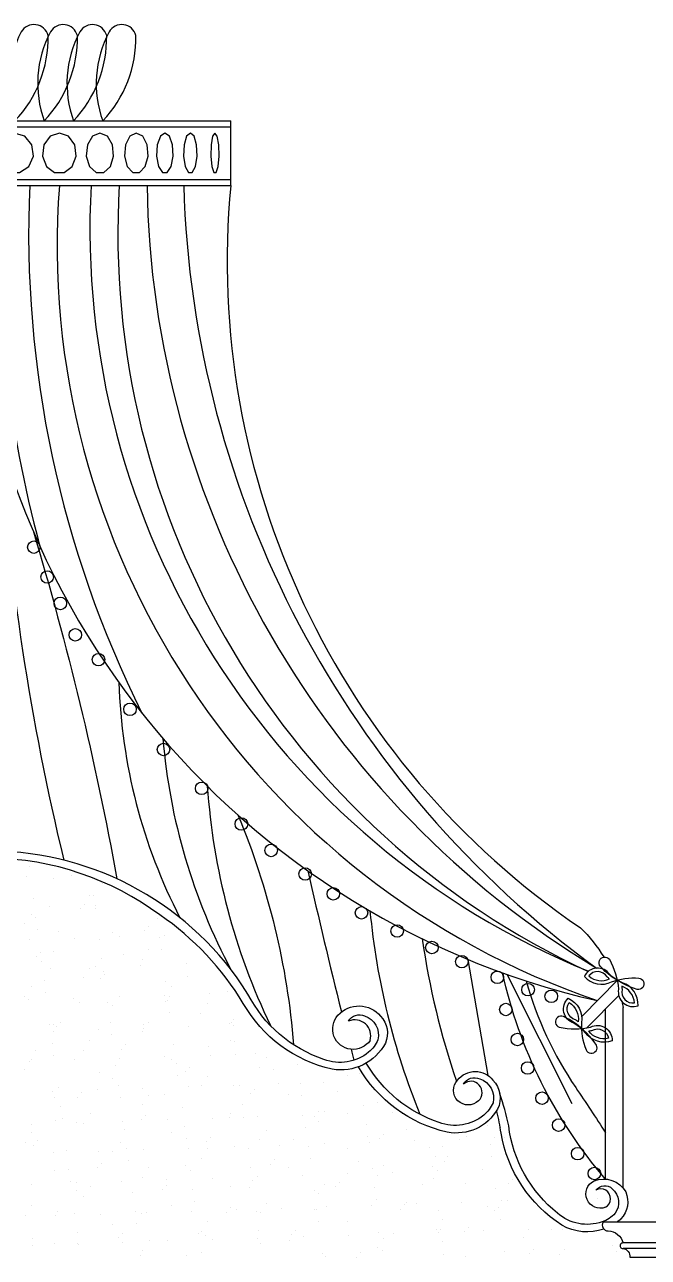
# Model space of a CAD drawing. Header units: inches. Extents: x 4.1 to 46.6, y 13.1 to 37.9.
# Drawn here: x 16.32 to 17.385, y 33.577 to 35.683 of the extents above; entities that cross this region are included whole.
import ezdxf

# ---------------------------------------------------------------- set-up
doc = ezdxf.new("R2010")
doc.units = ezdxf.units.IN
doc.header["$MEASUREMENT"] = 0
for name, color, linetype in [('02', 2, 'Continuous'), ('1', 1, 'Continuous'), ('4', 4, 'Continuous')]:
    doc.layers.add(name, color=color, linetype=linetype)

msp = doc.modelspace()

# ---------------------------------------------------------------- linework, layer by layer
at = {"layer": '02'}
for p, q in [((15.7718, 35.5183), (16.6718, 35.5183)), ((15.7718, 35.5083), (16.6718, 35.5083)), ((16.6718, 35.4083), (16.6718, 35.5183)), ((15.7718, 35.4183), (16.6718, 35.4183)), ((15.7718, 35.4083), (16.6718, 35.4083)), ((17.3322, 34.0507), (17.2712, 33.9884)), ((17.3344, 34.0243), (17.2802, 33.969)), ((17.3119, 33.7106), (17.3119, 34.0014)), ((17.3419, 33.6952), (17.3419, 34.004)), ((17.2599, 33.9769), (17.2593, 33.9762)), ((17.2753, 33.964), (17.2749, 33.9637)), ((17.8319, 33.6014), (17.3419, 33.6014)), ((17.8319, 33.5919), (17.3419, 33.5919))]:
    msp.add_line(p, q, dxfattribs=at)
for points in [[(16.3033, 35.5183, 0.195852), (16.3599, 35.6645, 0.660486), (16.314, 35.6706, 0.212036), (16.3033, 35.5183, 1.35423)], [(16.3533, 35.5183, 0.195852), (16.4099, 35.6645, 0.660486), (16.364, 35.6706, 0.212036), (16.3533, 35.5183, 1.35423)], [(16.4033, 35.5183, 0.195852), (16.4599, 35.6645, 0.660486), (16.414, 35.6706, 0.212036), (16.4033, 35.5183, 1.35423)], [(16.4533, 35.5183, 0.195852), (16.5099, 35.6645, 0.660486), (16.464, 35.6706, 0.212036), (16.4533, 35.5183, 1.35423)], [(16.2218, 35.4083, 0.358213), (17.2978, 34.0155, -10.893868)], [(16.2673, 35.4083, 0.066312), (16.3453, 34.7933, -8.566908)], [(16.3284, 35.4083, 0.127331), (16.5201, 34.5067, -0.961199)], [(16.3791, 35.4083, 0.341356), (17.2978, 34.0155)], [(16.4333, 35.4083, 0.319414), (17.2828, 34.0656, 10.348894)], [(16.4815, 35.4083, 0.307696), (17.2822, 34.0651)], [(16.5288, 35.4083, 0.258697), (17.2965, 34.071)], [(16.5915, 35.4083, 0.232278), (17.2965, 34.071)], [(16.6718, 35.4083, 0.273826), (17.2693, 34.1398, -0.062437), (17.3089, 34.09)], [(16.277, 34.9772, 0.043193), (16.3867, 34.2554)], [(16.3341, 34.8186, -0.028056), (16.4774, 34.2235)], [(16.4807, 34.5591, 0.111607), (16.5851, 34.1571, -1.550599)], [(16.556, 34.4632, 0.103043), (16.6728, 34.0675, 2.264145)], [(16.6318, 34.3818, 0.095044), (16.7396, 33.9729, 1.628059)], [(16.684, 34.3327, -0.078616), (16.7792, 33.94)], [(16.8035, 34.2373, 0.005696), (16.861, 33.9962, 2.132746)], [(16.9096, 34.1689, 0.072864), (16.9948, 33.8213, 0.620789)], [(16.9989, 34.1212, 0.046736), (17.0574, 33.8778, -0.177263)], [(17.3674, 34.0068, 0.340722), (17.3407, 34.0461, -0.113309), (17.3031, 34.074, -1.036459), (17.3184, 34.0861, -0.106203), (17.3341, 34.0349, 0.578488), (17.3674, 34.0068)], [(17.3119, 33.7106, -0.124128), (17.1361, 34.0631, 3.532247)], [(17.2757, 34.0568, 0.340722), (17.3223, 34.0474, -0.113309), (17.3687, 34.0538, -1.036459), (17.3662, 34.0345, -0.106203), (17.3192, 34.06, 0.578488), (17.2757, 34.0568)], [(17.1762, 34.0492, 0.080184), (17.261, 33.8669, -0.006608), (17.3119, 33.7895, 3.029625)], [(17.2483, 34.0195, -0.340722), (17.271, 33.9778, 0.113309), (17.2786, 33.9316, 1.036459), (17.2964, 33.9396, 0.106203), (17.258, 33.977, -0.578488), (17.2483, 34.0195)], [(17.3398, 34.014, -0.00997), (17.3419, 34.004)], [(17.3232, 33.9468, -0.340722), (17.2777, 33.9606, 0.113309), (17.2399, 33.9882, 1.036459), (17.2329, 33.97, 0.106203), (17.2864, 33.9702, -0.578488), (17.3232, 33.9468)], [(16.8773, 33.9323, 0.000445), (16.8821, 33.9135, 2.132746)]]:
    msp.add_lwpolyline(points, format="xyb", dxfattribs=at)
for points in [[(16.3018, 35.4977), (16.2836, 35.4923), (16.2713, 35.4776), (16.2686, 35.4584), (16.2764, 35.4408), (16.2923, 35.4303), (16.3112, 35.4303), (16.3272, 35.4408), (16.335, 35.4584), (16.3323, 35.4776), (16.3199, 35.4923)], [(16.3792, 35.4977), (16.3635, 35.4923), (16.3528, 35.4776), (16.3505, 35.4584), (16.3573, 35.4408), (16.371, 35.4303), (16.3874, 35.4303), (16.4012, 35.4408), (16.408, 35.4584), (16.4057, 35.4776), (16.3949, 35.4923)], [(16.4484, 35.4977), (16.4357, 35.4923), (16.4269, 35.4776), (16.4251, 35.4584), (16.4306, 35.4408), (16.4418, 35.4303), (16.4551, 35.4303), (16.4663, 35.4408), (16.4718, 35.4584), (16.4699, 35.4776), (16.4612, 35.4923)], [(16.5104, 35.4977), (16.4994, 35.4923), (16.4919, 35.4776), (16.4903, 35.4584), (16.4951, 35.4408), (16.5047, 35.4303), (16.5161, 35.4303), (16.5257, 35.4408), (16.5305, 35.4584), (16.5289, 35.4776), (16.5214, 35.4923)], [(16.5593, 35.4977), (16.5516, 35.4923), (16.5463, 35.4776), (16.5451, 35.4584), (16.5485, 35.4408), (16.5553, 35.4303), (16.5633, 35.4303), (16.5701, 35.4408), (16.5735, 35.4584), (16.5723, 35.4776), (16.567, 35.4923)], [(16.6028, 35.4977), (16.5964, 35.4923), (16.5921, 35.4776), (16.5912, 35.4584), (16.5939, 35.4408), (16.5995, 35.4303), (16.6061, 35.4303), (16.6116, 35.4408), (16.6143, 35.4584), (16.6134, 35.4776), (16.6091, 35.4923)], [(16.6449, 35.4977), (16.6409, 35.4923), (16.6383, 35.4776), (16.6377, 35.4584), (16.6394, 35.4408), (16.6428, 35.4303), (16.6469, 35.4303), (16.6504, 35.4408), (16.6521, 35.4584), (16.6515, 35.4776), (16.6488, 35.4923)]]:
    msp.add_lwpolyline(points, close=True, dxfattribs=at)
for points in [[(17.0769, 34.086), (17.1111, 33.8878)], [(17.1431, 34.0605), (17.2544, 33.8398)]]:
    msp.add_lwpolyline(points, dxfattribs=at)
for points in [[(17.2833, 34.0576, 0.297782), (17.3189, 34.0525, -0.010471), (17.3146, 34.056, 0.521326)], [(17.3614, 34.0115, 0.297782), (17.3396, 34.0401, -0.010471), (17.3401, 34.0346, 0.521326)], [(17.2497, 34.012, -0.297782), (17.2652, 33.9795, 0.010471), (17.2605, 33.9826, -0.521326)], [(17.3169, 33.9511, -0.297782), (17.2831, 33.9634, 0.010471), (17.2886, 33.9646, -0.521326)]]:
    msp.add_lwpolyline(points, format="xyb", close=True, dxfattribs=at)
for centre in [(16.3355, 34.7902), (16.3582, 34.7393), (16.3808, 34.6941), (16.4063, 34.6404), (16.4459, 34.598), (16.4997, 34.5132), (16.557, 34.4445), (16.6221, 34.3781), (16.69, 34.3173), (16.7409, 34.2721), (16.7989, 34.2319), (16.847, 34.198), (16.8951, 34.1655), (16.956, 34.1344), (17.0154, 34.1062), (17.0664, 34.0821), (17.1272, 34.0553), (17.1796, 34.0341), (17.2192, 34.0228), (17.1417, 34.0002), (17.1613, 33.9491), (17.179, 33.9003), (17.2034, 33.8488), (17.2318, 33.8028), (17.2644, 33.754), (17.2929, 33.7202)]:
    msp.add_circle(centre, 0.0107, dxfattribs=at)
at = {"layer": '1'}
for p, q in [((16.3274, 34.2443), (16.3274, 34.2443)), ((16.3235, 34.2273), (16.3235, 34.2273)), ((16.3694, 34.224), (16.3694, 34.224)), ((16.4005, 34.2298), (16.4005, 34.2298)), ((16.4533, 34.2153), (16.4533, 34.2153)), ((16.3345, 34.1899), (16.3345, 34.1899)), ((16.4309, 34.1956), (16.4309, 34.1956)), ((16.4375, 34.1943), (16.4375, 34.1943)), ((16.3307, 34.1633), (16.3307, 34.1633)), ((16.363, 34.1758), (16.363, 34.1758)), ((16.4147, 34.1731), (16.4147, 34.1731)), ((16.4214, 34.1805), (16.4214, 34.1805)), ((16.4401, 34.1783), (16.4401, 34.1783)), ((16.4403, 34.1735), (16.4403, 34.1735)), ((16.5172, 34.1808), (16.5172, 34.1808)), ((16.32, 34.1465), (16.32, 34.1465)), ((16.3388, 34.1574), (16.3388, 34.1574)), ((16.5317, 34.1423), (16.5317, 34.1423)), ((16.5461, 34.156), (16.5461, 34.156)), ((16.3274, 34.1193), (16.3274, 34.1193)), ((16.3415, 34.1366), (16.3415, 34.1366)), ((16.3782, 34.1333), (16.3782, 34.1333)), ((16.4044, 34.1218), (16.4044, 34.1218)), ((16.4474, 34.1191), (16.4474, 34.1191)), ((16.4698, 34.1318), (16.4698, 34.1318)), ((16.4815, 34.1243), (16.4815, 34.1243)), ((16.5249, 34.1349), (16.5249, 34.1349)), ((16.5504, 34.1235), (16.5504, 34.1235)), ((16.5586, 34.1268), (16.5586, 34.1268)), ((16.3463, 34.0985), (16.3463, 34.0985)), ((16.3696, 34.0995), (16.3696, 34.0995)), ((16.5313, 34.1034), (16.5313, 34.1034)), ((16.5531, 34.1027), (16.5531, 34.1027)), ((16.3396, 34.0912), (16.3396, 34.0912)), ((16.3487, 34.0823), (16.3487, 34.0823)), ((16.4517, 34.0866), (16.4517, 34.0866)), ((16.4884, 34.0951), (16.4884, 34.0951)), ((16.5185, 34.0761), (16.5185, 34.0761)), ((16.5205, 34.0865), (16.5205, 34.0865)), ((16.5956, 34.0786), (16.5956, 34.0786)), ((16.3644, 34.0711), (16.3644, 34.0711)), ((16.4311, 34.0711), (16.4311, 34.0711)), ((16.4414, 34.0736), (16.4414, 34.0736)), ((16.4544, 34.0658), (16.4544, 34.0658)), ((16.4566, 34.0603), (16.4566, 34.0603)), ((16.5987, 34.0568), (16.5987, 34.0568)), ((16.331, 34.0388), (16.331, 34.0388)), ((16.353, 34.0497), (16.353, 34.0497)), ((16.4204, 34.0542), (16.4204, 34.0542)), ((16.4498, 34.0529), (16.4498, 34.0529)), ((16.5603, 34.0483), (16.5603, 34.0483)), ((16.5702, 34.0395), (16.5702, 34.0395)), ((16.6633, 34.0527), (16.6633, 34.0527)), ((16.3202, 34.0219), (16.3202, 34.0219)), ((16.3269, 34.017), (16.3269, 34.017)), ((16.3557, 34.0289), (16.3557, 34.0289)), ((16.4039, 34.0195), (16.4039, 34.0195)), ((16.4133, 34.0131), (16.4133, 34.0131)), ((16.481, 34.022), (16.481, 34.022)), ((16.5581, 34.0245), (16.5581, 34.0245)), ((16.56, 34.0146), (16.56, 34.0146)), ((16.5646, 34.0158), (16.5646, 34.0158)), ((16.5668, 34.022), (16.5668, 34.022)), ((16.6352, 34.027), (16.6352, 34.027)), ((16.666, 34.0319), (16.666, 34.0319)), ((16.4616, 34.0115), (16.4616, 34.0115)), ((16.47, 34.0072), (16.47, 34.0072)), ((16.5673, 33.995), (16.5673, 33.995)), ((16.6209, 33.9942), (16.6209, 33.9942)), ((16.6317, 34.0111), (16.6317, 34.0111)), ((16.3629, 33.9746), (16.3629, 33.9746)), ((16.3699, 33.9749), (16.3699, 33.9749)), ((16.3747, 33.9709), (16.3747, 33.9709)), ((16.3814, 33.9783), (16.3814, 33.9783)), ((16.4659, 33.9789), (16.4659, 33.9789)), ((16.5235, 33.9748), (16.5235, 33.9748)), ((16.5315, 33.9788), (16.5315, 33.9788)), ((16.5995, 33.9706), (16.5995, 33.9706)), ((16.6703, 33.9764), (16.6703, 33.9764)), ((16.6732, 33.9776), (16.6732, 33.9776)), ((16.6765, 33.9731), (16.6765, 33.9731)), ((16.677, 33.9838), (16.677, 33.9838)), ((16.3683, 33.963), (16.3683, 33.963)), ((16.4453, 33.9655), (16.4453, 33.9655)), ((16.4686, 33.9581), (16.4686, 33.9581)), ((16.5208, 33.9619), (16.5208, 33.9619)), ((16.5224, 33.9681), (16.5224, 33.9681)), ((16.3382, 33.9311), (16.3382, 33.9311)), ((16.3672, 33.9421), (16.3672, 33.9421)), ((16.4206, 33.9296), (16.4206, 33.9296)), ((16.4313, 33.9465), (16.4313, 33.9465)), ((16.4849, 33.9327), (16.4849, 33.9327)), ((16.4917, 33.94), (16.4917, 33.94)), ((16.5745, 33.9407), (16.5745, 33.9407)), ((16.6338, 33.9366), (16.6338, 33.9366)), ((16.6706, 33.9473), (16.6706, 33.9473)), ((16.6775, 33.945), (16.6775, 33.945)), ((16.3282, 33.9123), (16.3282, 33.9123)), ((16.3312, 33.9142), (16.3312, 33.9142)), ((16.3699, 33.9212), (16.3699, 33.9212)), ((16.4053, 33.9148), (16.4053, 33.9148)), ((16.4823, 33.9173), (16.4823, 33.9173)), ((16.5594, 33.9198), (16.5594, 33.9198)), ((16.5704, 33.915), (16.5704, 33.915)), ((16.5787, 33.9082), (16.5787, 33.9082)), ((16.6365, 33.9223), (16.6365, 33.9223)), ((16.6802, 33.9242), (16.6802, 33.9242)), ((16.7136, 33.9249), (16.7136, 33.9249)), ((16.7321, 33.9188), (16.7321, 33.9188)), ((16.3204, 33.8973), (16.3204, 33.8973)), ((16.4484, 33.8928), (16.4484, 33.8928)), ((16.4758, 33.9038), (16.4758, 33.9038)), ((16.5815, 33.8873), (16.5815, 33.8873)), ((16.5951, 33.8944), (16.5951, 33.8944)), ((16.6019, 33.9018), (16.6019, 33.9018)), ((16.6319, 33.8865), (16.6319, 33.8865)), ((16.7213, 33.902), (16.7213, 33.902)), ((16.744, 33.8983), (16.744, 33.8983)), ((16.7861, 33.9068), (16.7861, 33.9068)), ((16.8711, 33.8873), (16.8711, 33.8873)), ((16.8907, 33.8999), (16.8907, 33.8999)), ((16.8918, 33.8903), (16.8918, 33.8903)), ((16.377, 33.8669), (16.377, 33.8669)), ((16.4703, 33.8827), (16.4703, 33.8827)), ((16.48, 33.8713), (16.48, 33.8713)), ((16.5219, 33.8657), (16.5219, 33.8657)), ((16.599, 33.8683), (16.599, 33.8683)), ((16.6212, 33.8697), (16.6212, 33.8697)), ((16.6761, 33.8708), (16.6761, 33.8708)), ((16.6874, 33.8699), (16.6874, 33.8699)), ((16.7531, 33.8733), (16.7531, 33.8733)), ((16.7903, 33.8742), (16.7903, 33.8742)), ((16.8302, 33.8758), (16.8302, 33.8758)), ((16.3678, 33.8607), (16.3678, 33.8607)), ((16.3701, 33.8503), (16.3701, 33.8503)), ((16.4098, 33.8507), (16.4098, 33.8507)), ((16.4165, 33.858), (16.4165, 33.858)), ((16.4448, 33.8632), (16.4448, 33.8632)), ((16.4828, 33.8505), (16.4828, 33.8505)), ((16.5317, 33.8542), (16.5317, 33.8542)), ((16.5587, 33.8546), (16.5587, 33.8546)), ((16.7054, 33.8561), (16.7054, 33.8561)), ((16.7121, 33.8635), (16.7121, 33.8635)), ((16.771, 33.855), (16.771, 33.855)), ((16.7931, 33.8534), (16.7931, 33.8534)), ((16.8542, 33.86), (16.8542, 33.86)), ((16.3813, 33.8344), (16.3813, 33.8344)), ((16.521, 33.8374), (16.521, 33.8374)), ((16.5886, 33.833), (16.5886, 33.833)), ((16.6916, 33.8374), (16.6916, 33.8374)), ((16.8224, 33.8252), (16.8224, 33.8252)), ((16.8325, 33.8266), (16.8325, 33.8266)), ((16.899, 33.836), (16.899, 33.836)), ((16.9219, 33.842), (16.9219, 33.842)), ((16.9487, 33.8244), (16.9487, 33.8244)), ((16.3321, 33.8042), (16.3321, 33.8042)), ((16.3733, 33.8109), (16.3733, 33.8109)), ((16.3841, 33.8136), (16.3841, 33.8136)), ((16.4092, 33.8067), (16.4092, 33.8067)), ((16.4208, 33.8051), (16.4208, 33.8051)), ((16.4316, 33.8219), (16.4316, 33.8219)), ((16.4862, 33.8093), (16.4862, 33.8093)), ((16.52, 33.8124), (16.52, 33.8124)), ((16.5268, 33.8198), (16.5268, 33.8198)), ((16.5633, 33.8118), (16.5633, 33.8118)), ((16.6404, 33.8143), (16.6404, 33.8143)), ((16.6689, 33.8163), (16.6689, 33.8163)), ((16.6708, 33.8227), (16.6708, 33.8227)), ((16.6944, 33.8165), (16.6944, 33.8165)), ((16.7175, 33.8168), (16.7175, 33.8168)), ((16.7945, 33.8193), (16.7945, 33.8193)), ((16.8156, 33.8179), (16.8156, 33.8179)), ((16.8217, 33.8097), (16.8217, 33.8097)), ((16.8716, 33.8219), (16.8716, 33.8219)), ((16.9032, 33.8035), (16.9032, 33.8035)), ((16.9645, 33.8218), (16.9645, 33.8218)), ((17.1105, 33.8021), (17.1105, 33.8021)), ((16.3314, 33.7896), (16.3314, 33.7896)), ((16.4899, 33.7961), (16.4899, 33.7961)), ((16.5706, 33.7904), (16.5706, 33.7904)), ((16.5929, 33.8005), (16.5929, 33.8005)), ((16.637, 33.7815), (16.637, 33.7815)), ((16.7323, 33.7943), (16.7323, 33.7943)), ((16.8002, 33.7991), (16.8002, 33.7991)), ((16.906, 33.7826), (16.906, 33.7826)), ((16.9326, 33.787), (16.9326, 33.787)), ((16.9715, 33.795), (16.9715, 33.795)), ((17.0747, 33.7835), (17.0747, 33.7835)), ((17.1224, 33.7821), (17.1224, 33.7821)), ((17.1332, 33.7989), (17.1332, 33.7989)), ((17.1398, 33.7812), (17.1398, 33.7812)), ((16.3207, 33.7728), (16.3207, 33.7728)), ((16.3347, 33.7687), (16.3347, 33.7687)), ((16.3414, 33.7761), (16.3414, 33.7761)), ((16.4835, 33.7726), (16.4835, 33.7726)), ((16.4942, 33.7636), (16.4942, 33.7636)), ((16.5232, 33.761), (16.5232, 33.761)), ((16.5957, 33.7797), (16.5957, 33.7797)), ((16.6003, 33.7636), (16.6003, 33.7636)), ((16.6302, 33.7741), (16.6302, 33.7741)), ((16.6321, 33.762), (16.6321, 33.762)), ((16.6774, 33.7661), (16.6774, 33.7661)), ((16.7015, 33.7622), (16.7015, 33.7622)), ((16.7215, 33.7774), (16.7215, 33.7774)), ((16.7545, 33.7686), (16.7545, 33.7686)), ((16.7791, 33.7781), (16.7791, 33.7781)), ((16.8045, 33.7666), (16.8045, 33.7666)), ((16.8315, 33.7711), (16.8315, 33.7711)), ((16.8714, 33.7627), (16.8714, 33.7627)), ((16.9086, 33.7736), (16.9086, 33.7736)), ((16.9258, 33.7796), (16.9258, 33.7796)), ((16.9857, 33.7761), (16.9857, 33.7761)), ((17.0118, 33.7652), (17.0118, 33.7652)), ((17.033, 33.7666), (17.033, 33.7666)), ((17.0628, 33.7787), (17.0628, 33.7787)), ((17.1148, 33.7695), (17.1148, 33.7695)), ((16.3691, 33.756), (16.3691, 33.756)), ((16.3912, 33.7592), (16.3912, 33.7592)), ((16.4462, 33.7585), (16.4462, 33.7585)), ((16.4705, 33.7581), (16.4705, 33.7581)), ((16.497, 33.7428), (16.497, 33.7428)), ((16.6214, 33.7451), (16.6214, 33.7451)), ((16.7472, 33.7433), (16.7472, 33.7433)), ((16.8073, 33.7458), (16.8073, 33.7458)), ((16.8894, 33.7398), (16.8894, 33.7398)), ((17.0223, 33.7498), (17.0223, 33.7498)), ((17.0361, 33.7414), (17.0361, 33.7414)), ((17.0428, 33.7487), (17.0428, 33.7487)), ((17.1176, 33.7487), (17.1176, 33.7487)), ((16.3703, 33.7258), (16.3703, 33.7258)), ((16.3955, 33.7267), (16.3955, 33.7267)), ((16.4449, 33.7304), (16.4449, 33.7304)), ((16.4516, 33.7378), (16.4516, 33.7378)), ((16.532, 33.7297), (16.532, 33.7297)), ((16.5938, 33.7343), (16.5938, 33.7343)), ((16.6028, 33.7253), (16.6028, 33.7253)), ((16.7058, 33.7297), (16.7058, 33.7297)), ((16.7405, 33.7359), (16.7405, 33.7359)), ((16.7712, 33.7304), (16.7712, 33.7304)), ((16.8711, 33.7195), (16.8711, 33.7195)), ((16.9131, 33.7283), (16.9131, 33.7283)), ((16.9328, 33.7343), (16.9328, 33.7343)), ((16.9482, 33.7221), (16.9482, 33.7221)), ((17.0161, 33.7327), (17.0161, 33.7327)), ((17.0253, 33.7246), (17.0253, 33.7246)), ((17.1023, 33.7271), (17.1023, 33.7271)), ((16.3316, 33.7019), (16.3316, 33.7019)), ((16.3982, 33.7059), (16.3982, 33.7059)), ((16.4087, 33.7044), (16.4087, 33.7044)), ((16.4318, 33.6974), (16.4318, 33.6974)), ((16.4857, 33.7069), (16.4857, 33.7069)), ((16.5212, 33.7128), (16.5212, 33.7128)), ((16.5619, 33.6995), (16.5619, 33.6995)), ((16.5628, 33.7095), (16.5628, 33.7095)), ((16.6399, 33.712), (16.6399, 33.712)), ((16.671, 33.6981), (16.671, 33.6981)), ((16.7086, 33.7089), (16.7086, 33.7089)), ((16.717, 33.7145), (16.717, 33.7145)), ((16.794, 33.717), (16.794, 33.717)), ((16.8327, 33.702), (16.8327, 33.702)), ((16.8507, 33.6976), (16.8507, 33.6976)), ((16.8575, 33.705), (16.8575, 33.705)), ((16.9221, 33.7175), (16.9221, 33.7175)), ((16.9996, 33.7015), (16.9996, 33.7015)), ((17.0189, 33.7118), (17.0189, 33.7118)), ((17.0719, 33.7028), (17.0719, 33.7028)), ((17.1463, 33.7031), (17.1463, 33.7031)), ((17.1531, 33.7105), (17.1531, 33.7105)), ((17.2952, 33.707), (17.2952, 33.707)), ((16.4084, 33.6906), (16.4084, 33.6906)), ((16.421, 33.6805), (16.421, 33.6805)), ((16.5041, 33.6885), (16.5041, 33.6885)), ((16.5551, 33.6922), (16.5551, 33.6922)), ((16.6071, 33.6928), (16.6071, 33.6928)), ((16.704, 33.6961), (16.704, 33.6961)), ((16.8144, 33.6914), (16.8144, 33.6914)), ((16.8219, 33.6852), (16.8219, 33.6852)), ((16.9174, 33.6958), (16.9174, 33.6958)), ((17.1247, 33.6944), (17.1247, 33.6944)), ((17.2979, 33.6782), (17.2979, 33.6782)), ((16.3316, 33.6651), (16.3316, 33.6651)), ((16.3765, 33.6558), (16.3765, 33.6558)), ((16.5084, 33.6559), (16.5084, 33.6559)), ((16.5709, 33.6658), (16.5709, 33.6658)), ((16.6042, 33.6555), (16.6042, 33.6555)), ((16.6098, 33.672), (16.6098, 33.672)), ((16.6721, 33.6613), (16.6721, 33.6613)), ((16.6813, 33.658), (16.6813, 33.658)), ((16.7157, 33.6545), (16.7157, 33.6545)), ((16.7325, 33.6697), (16.7325, 33.6697)), ((16.7584, 33.6606), (16.7584, 33.6606)), ((16.8142, 33.6578), (16.8142, 33.6578)), ((16.8187, 33.6589), (16.8187, 33.6589)), ((16.8354, 33.6631), (16.8354, 33.6631)), ((16.9125, 33.6656), (16.9125, 33.6656)), ((16.9201, 33.675), (16.9201, 33.675)), ((16.9609, 33.6594), (16.9609, 33.6594)), ((16.9677, 33.6667), (16.9677, 33.6667)), ((16.9718, 33.6705), (16.9718, 33.6705)), ((16.9896, 33.6681), (16.9896, 33.6681)), ((17.026, 33.6575), (17.026, 33.6575)), ((17.0667, 33.6706), (17.0667, 33.6706)), ((17.1098, 33.6633), (17.1098, 33.6633)), ((17.1227, 33.6575), (17.1227, 33.6575)), ((17.129, 33.6619), (17.129, 33.6619)), ((17.1334, 33.6744), (17.1334, 33.6744)), ((17.1437, 33.6732), (17.1437, 33.6732)), ((17.3363, 33.6605), (17.3363, 33.6605)), ((16.3209, 33.6482), (16.3209, 33.6482)), ((16.373, 33.648), (16.373, 33.648)), ((16.4054, 33.6516), (16.4054, 33.6516)), ((16.4501, 33.6505), (16.4501, 33.6505)), ((16.4707, 33.6335), (16.4707, 33.6335)), ((16.5111, 33.6351), (16.5111, 33.6351)), ((16.5186, 33.6523), (16.5186, 33.6523)), ((16.5271, 33.653), (16.5271, 33.653)), ((16.6323, 33.6374), (16.6323, 33.6374)), ((16.6653, 33.6539), (16.6653, 33.6539)), ((16.7218, 33.6528), (16.7218, 33.6528)), ((16.8214, 33.6381), (16.8214, 33.6381)), ((16.8716, 33.6382), (16.8716, 33.6382)), ((17.0332, 33.6421), (17.0332, 33.6421)), ((17.1317, 33.641), (17.1317, 33.641)), ((16.4097, 33.6191), (16.4097, 33.6191)), ((16.4867, 33.6176), (16.4867, 33.6176)), ((16.617, 33.6177), (16.617, 33.6177)), ((16.6216, 33.6205), (16.6216, 33.6205)), ((16.6289, 33.6141), (16.6289, 33.6141)), ((16.72, 33.622), (16.72, 33.622)), ((16.7756, 33.6156), (16.7756, 33.6156)), ((16.7823, 33.623), (16.7823, 33.623)), ((16.8724, 33.6148), (16.8724, 33.6148)), ((16.9245, 33.6196), (16.9245, 33.6196)), ((16.9495, 33.6174), (16.9495, 33.6174)), ((17.0225, 33.6252), (17.0225, 33.6252)), ((17.0266, 33.6199), (17.0266, 33.6199)), ((17.0303, 33.625), (17.0303, 33.625)), ((17.0712, 33.6211), (17.0712, 33.6211)), ((17.0779, 33.6285), (17.0779, 33.6285)), ((17.1037, 33.6224), (17.1037, 33.6224)), ((17.1807, 33.6249), (17.1807, 33.6249)), ((17.22, 33.625), (17.22, 33.625)), ((17.2376, 33.6236), (17.2376, 33.6236)), ((17.2578, 33.6274), (17.2578, 33.6274)), ((17.334, 33.6144), (17.334, 33.6144)), ((16.3329, 33.5972), (16.3329, 33.5972)), ((16.3333, 33.6086), (16.3333, 33.6086)), ((16.3705, 33.6012), (16.3705, 33.6012)), ((16.41, 33.5997), (16.41, 33.5997)), ((16.4124, 33.5982), (16.4124, 33.5982)), ((16.48, 33.6102), (16.48, 33.6102)), ((16.4871, 33.6022), (16.4871, 33.6022)), ((16.5322, 33.6051), (16.5322, 33.6051)), ((16.5642, 33.6048), (16.5642, 33.6048)), ((16.6412, 33.6073), (16.6412, 33.6073)), ((16.7183, 33.6098), (16.7183, 33.6098)), ((16.7227, 33.6012), (16.7227, 33.6012)), ((16.7714, 33.6059), (16.7714, 33.6059)), ((16.7954, 33.6123), (16.7954, 33.6123)), ((16.9223, 33.5929), (16.9223, 33.5929)), ((16.9331, 33.6098), (16.9331, 33.6098)), ((17.033, 33.6042), (17.033, 33.6042)), ((17.1723, 33.6105), (17.1723, 33.6105)), ((17.3232, 33.5975), (17.3232, 33.5975)), ((16.5183, 33.5808), (16.5183, 33.5808)), ((16.5214, 33.5882), (16.5214, 33.5882)), ((16.597, 33.5793), (16.597, 33.5793)), ((16.6213, 33.5851), (16.6213, 33.5851)), ((16.8286, 33.5838), (16.8286, 33.5838)), ((16.8329, 33.5775), (16.8329, 33.5775)), ((16.8858, 33.5774), (16.8858, 33.5774)), ((16.8926, 33.5848), (16.8926, 33.5848)), ((16.9316, 33.5881), (16.9316, 33.5881)), ((17.0347, 33.5813), (17.0347, 33.5813)), ((17.0721, 33.5782), (17.0721, 33.5782)), ((17.1389, 33.5867), (17.1389, 33.5867)), ((17.1814, 33.5828), (17.1814, 33.5828)), ((17.1882, 33.5902), (17.1882, 33.5902)), ((17.2338, 33.5821), (17.2338, 33.5821)), ((17.2419, 33.5911), (17.2419, 33.5911)), ((17.3303, 33.5868), (17.3303, 33.5868))]:
    msp.add_line(p, q, dxfattribs=at)
at = {"layer": '4'}
for p, q in [((17.3508, 34.041), (17.3502, 34.0404)), ((17.8662, 33.6369), (17.3077, 33.6369)), ((17.3534, 33.5769), (17.8204, 33.5769))]:
    msp.add_line(p, q, dxfattribs=at)
for points in [[(16.9073, 33.9273, -0.269527), (16.831, 33.9149, -0.195868), (16.7012, 34.0267, 0.256692), (16.2635, 34.271)], [(16.9098, 33.9474, -1.071511), (16.8549, 33.9905, -0.456454), (16.9278, 33.9891, -0.299325), (16.936, 33.9429, -0.322275), (16.845, 33.8982, -0.210312), (16.6932, 34.0106, 0.108306), (16.5508, 34.1618, 0.156965), (16.2635, 34.2589)], [(16.8729, 33.9805, -0.377612), (16.9004, 33.9895, -0.38998), (16.9231, 33.9486, -0.130358), (16.9073, 33.9273, -1.560934)], [(16.9098, 33.9474, 0.635266), (16.8729, 33.9805, 0.48421)], [(17.1038, 33.8197, -0.269527), (17.0276, 33.8073, -0.182567), (16.9033, 33.9089, 0.007725)], [(17.095, 33.8445, -0.986461), (17.0592, 33.8798, -0.486915), (17.1196, 33.8798, -0.318799), (17.1275, 33.8301, -0.318994), (17.0416, 33.7907, -0.20968), (16.89, 33.9026, 0.022203)], [(17.0694, 33.873, -0.377612), (17.097, 33.882, -0.38998), (17.1197, 33.8411, -0.130358), (17.1038, 33.8197, -1.560934)], [(17.095, 33.8445, 0.979909), (17.0694, 33.873, 0.48421)], [(17.3059, 33.6375, -0.269527), (17.2301, 33.6521, -0.195868), (17.1465, 33.8017, 0.025921), (17.1315, 33.8563)], [(17.309, 33.6252, -0.216619), (17.2375, 33.6316, -0.210312), (17.1334, 33.7893, 0.023485), (17.1265, 33.8258, 0.098985)], [(17.3117, 33.6624, -0.95819), (17.2922, 33.7074, -0.381235), (17.3464, 33.6886, -0.299325), (17.3383, 33.6424, -0.025526), (17.3314, 33.6369, -0.210312)], [(17.2955, 33.6916, -0.466741), (17.3233, 33.694, -0.397482), (17.3282, 33.6522, -0.130358), (17.3059, 33.6375, -1.560934)], [(17.3117, 33.6624, 1.003571), (17.2955, 33.6916)], [(17.3077, 33.6369, 0.58482), (17.3163, 33.6221, -0.335486), (17.3419, 33.6014, 1.112047), (17.3419, 33.5919, -0.407866), (17.3534, 33.5769)]]:
    msp.add_lwpolyline(points, format="xyb", dxfattribs=at)

doc.saveas('drawing.dxf')
